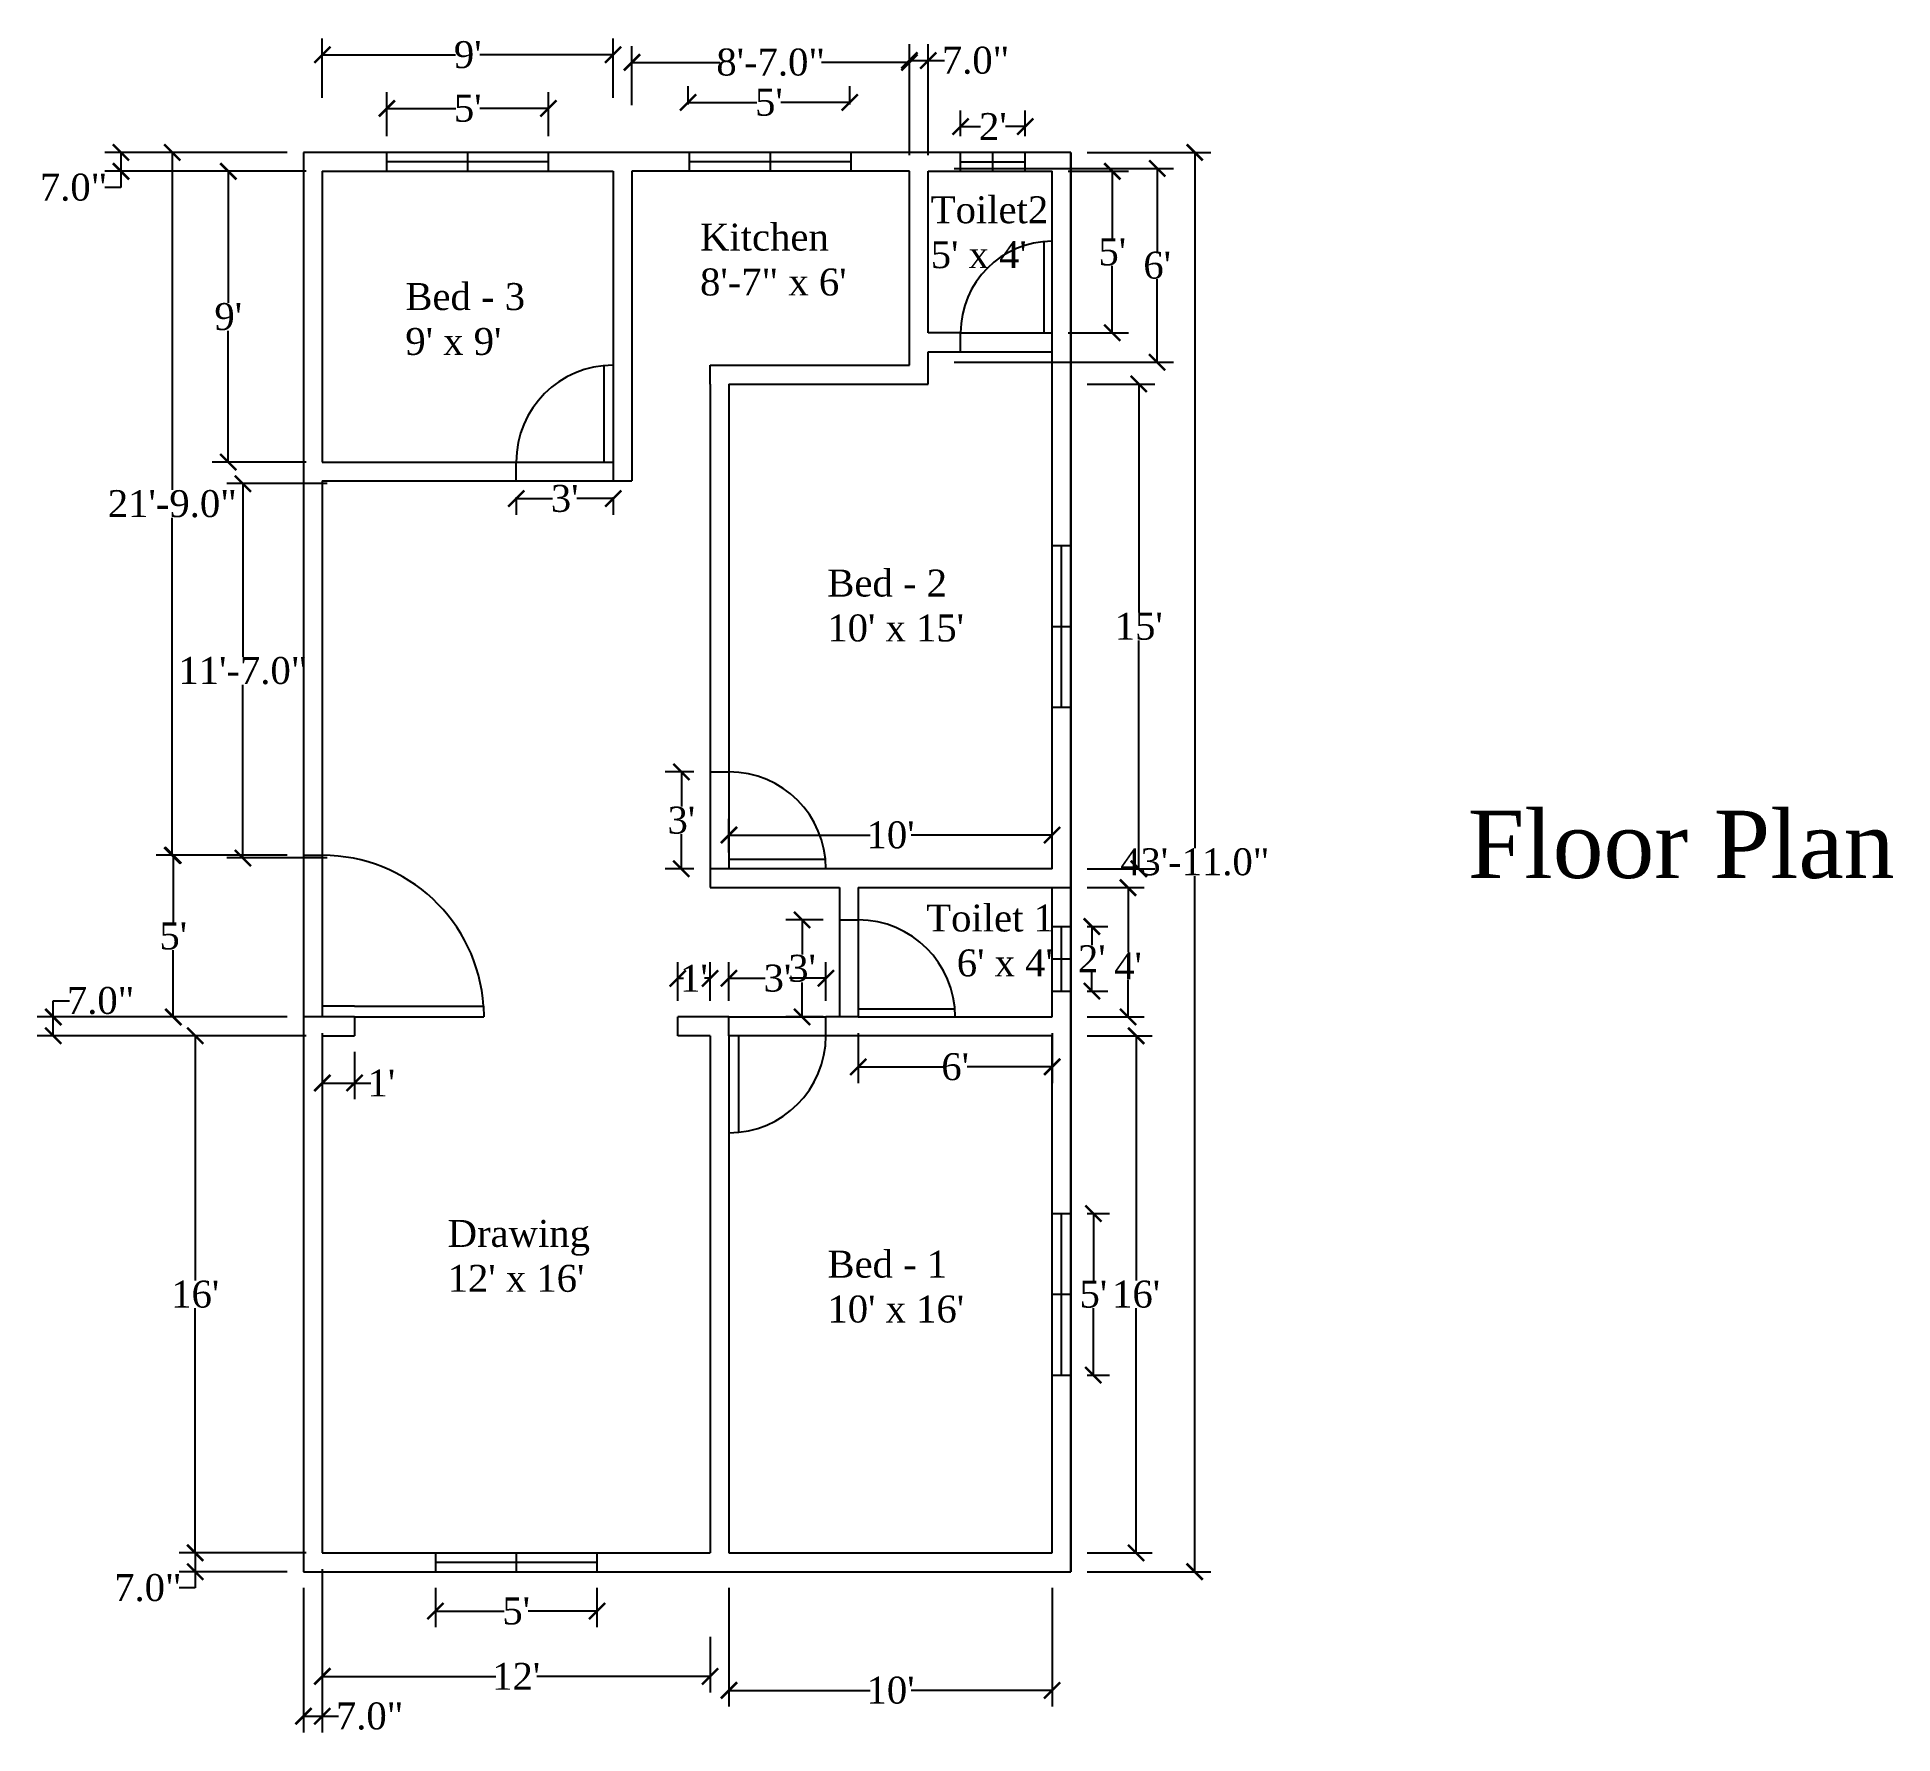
# Model space of a CAD drawing. Header units: inches. Extents: x 25 to 714, y -232 to 398.
import ezdxf

# ---------------------------------------------------------------- set-up
doc = ezdxf.new("R2010")
doc.units = ezdxf.units.IN
doc.header["$MEASUREMENT"] = 0
doc.styles.get("Standard").update_dxf_attribs({"font": 'times.ttf', "height": 10})
doc.dimstyles.get("Standard").update_dxf_attribs({"dimtxt": 10, "dimasz": 6, "dimexe": 6, "dimexo": 6, "dimgap": 0.09, "dimtad": 0, "dimtih": 1, "dimtoh": 1, "dimdec": 1, "dimzin": 0, "dimdsep": 46, "dimlunit": 3, "dimtxsty": 'Standard', "dimblk": 'ARCHTICK', "dimcen": 0.09, "dimadec": 0, "dimazin": 0, "dimtfac": 1, "dimtdec": 1, "dimtofl": 0, "dimtmove": 0, "dimatfit": 3, "dimldrblk": 'ARCHTICK', "dimfxl": 1, "dimtolj": 1, "dimtzin": 0, "dimarcsym": 0})

# ---------------------------------------------------------------- blocks, each defined once
blk = doc.blocks.new('_ArchTick')
at = {"color": 0, "linetype": 'ByBlock', "const_width": 0.15}
blk.add_lwpolyline([(-0.5, -0.5), (0.5, 0.5)], dxfattribs=at)
blk = doc.blocks.new('*D2')
at = {"color": 0, "lineweight": -2}
for p, q in [((415.06, 355.15), (461.02, 355.15)), ((455.02, 355.15), (455.02, 96.85)), ((455.02, -171.85), (455.02, 86.46)), ((415.06, -171.85), (461.02, -171.85))]:
    blk.add_line(p, q, dxfattribs=at)
at = {"layer": 'Defpoints', "color": 0}
for p in [(409.06, 355.15), (409.06, -171.85), (455.02, -171.85)]:
    blk.add_point(p, dxfattribs=at)
at = {"color": 0, "lineweight": -2, "xscale": 6, "yscale": 6, "zscale": 6}
for p, rotation in [((455.02, 355.15), 90), ((455.02, -171.85), 270)]:
    blk.add_blockref('_ArchTick', p, dxfattribs=dict(at, rotation=rotation))
at = {"color": 0, "insert": (455.02, 91.65), "char_height": 10, "attachment_point": 5}
blk.add_mtext('\\A1;43\'-11.0"', dxfattribs=at)
blk = doc.blocks.new('*D3')
at = {"color": 0, "lineweight": -2}
for p, q in [((118.06, 355.15), (69.37, 355.15)), ((75.37, 355.15), (75.37, 229.85)), ((75.37, 94.15), (75.37, 219.46)), ((118.06, 94.15), (69.37, 94.15))]:
    blk.add_line(p, q, dxfattribs=at)
at = {"layer": 'Defpoints', "color": 0}
for p in [(124.06, 355.15), (75.37, 94.15), (124.06, 94.15)]:
    blk.add_point(p, dxfattribs=at)
at = {"color": 0, "lineweight": -2, "xscale": 6, "yscale": 6, "zscale": 6}
for p, rotation in [((75.37, 355.15), 90), ((75.37, 94.15), 270)]:
    blk.add_blockref('_ArchTick', p, dxfattribs=dict(at, rotation=rotation))
at = {"color": 0, "insert": (75.37, 224.65), "char_height": 10, "attachment_point": 5}
blk.add_mtext('\\A1;21\'-9.0"', dxfattribs=at)
blk = doc.blocks.new('*D4')
at = {"color": 0, "lineweight": -2}
for p, q in [((131.06, -195.98), (131.06, -216.71)), ((275.06, -195.98), (275.06, -216.71)), ((131.06, -210.71), (195.44, -210.71)), ((275.06, -210.71), (210.69, -210.71))]:
    blk.add_line(p, q, dxfattribs=at)
at = {"layer": 'Defpoints', "color": 0}
for p in [(131.06, -189.98), (275.06, -189.98), (275.06, -210.71)]:
    blk.add_point(p, dxfattribs=at)
at = {"color": 0, "lineweight": -2, "xscale": 6, "yscale": 6, "zscale": 6, "rotation": 180}
blk.add_blockref('_ArchTick', (131.06, -210.71), dxfattribs=at)
at = {"color": 0, "lineweight": -2, "xscale": 6, "yscale": 6, "zscale": 6}
blk.add_blockref('_ArchTick', (275.06, -210.71), dxfattribs=at)
at = {"color": 0, "insert": (203.06, -210.71), "char_height": 10, "attachment_point": 5}
blk.add_mtext("\\A1;12'", dxfattribs=at)
blk = doc.blocks.new('*D5')
at = {"color": 0, "lineweight": -2}
for p, q in [((282.06, -177.85), (282.06, -221.91)), ((402.06, -177.85), (402.06, -221.91)), ((282.06, -215.91), (334.44, -215.91)), ((402.06, -215.91), (349.69, -215.91))]:
    blk.add_line(p, q, dxfattribs=at)
at = {"layer": 'Defpoints', "color": 0}
for p in [(282.06, -171.85), (402.06, -171.85), (402.06, -215.91)]:
    blk.add_point(p, dxfattribs=at)
at = {"color": 0, "lineweight": -2, "xscale": 6, "yscale": 6, "zscale": 6, "rotation": 180}
blk.add_blockref('_ArchTick', (282.06, -215.91), dxfattribs=at)
at = {"color": 0, "lineweight": -2, "xscale": 6, "yscale": 6, "zscale": 6}
blk.add_blockref('_ArchTick', (402.06, -215.91), dxfattribs=at)
at = {"color": 0, "insert": (342.06, -215.91), "char_height": 10, "attachment_point": 5}
blk.add_mtext("\\A1;10'", dxfattribs=at)
blk = doc.blocks.new('*D6')
at = {"color": 0, "lineweight": -2}
for p, q in [((415.06, 27.15), (439.24, 27.15)), ((433.24, 27.15), (433.24, -63.67)), ((433.24, -164.85), (433.24, -74.02)), ((415.06, -164.85), (439.24, -164.85))]:
    blk.add_line(p, q, dxfattribs=at)
at = {"layer": 'Defpoints', "color": 0}
for p in [(409.06, 27.15), (409.06, -164.85), (433.24, -164.85)]:
    blk.add_point(p, dxfattribs=at)
at = {"color": 0, "lineweight": -2, "xscale": 6, "yscale": 6, "zscale": 6}
for p, rotation in [((433.24, 27.15), 90), ((433.24, -164.85), 270)]:
    blk.add_blockref('_ArchTick', p, dxfattribs=dict(at, rotation=rotation))
at = {"color": 0, "insert": (433.24, -68.85), "char_height": 10, "attachment_point": 5}
blk.add_mtext("\\A1;16'", dxfattribs=at)
blk = doc.blocks.new('*D7')
at = {"color": 0, "lineweight": -2}
for p, q in [((415.06, 269.15), (440.23, 269.15)), ((434.23, 269.15), (434.23, 184.33)), ((434.23, 89.15), (434.23, 173.98)), ((415.06, 89.15), (440.23, 89.15))]:
    blk.add_line(p, q, dxfattribs=at)
at = {"layer": 'Defpoints', "color": 0}
for p in [(409.06, 269.15), (434.23, 269.15), (409.06, 89.15)]:
    blk.add_point(p, dxfattribs=at)
at = {"color": 0, "lineweight": -2, "xscale": 6, "yscale": 6, "zscale": 6}
for p, rotation in [((434.23, 269.15), 90), ((434.23, 89.15), 270)]:
    blk.add_blockref('_ArchTick', p, dxfattribs=dict(at, rotation=rotation))
at = {"color": 0, "insert": (434.23, 179.15), "char_height": 10, "attachment_point": 5}
blk.add_mtext("\\A1;15'", dxfattribs=at)
blk = doc.blocks.new('*D8')
at = {"color": 0, "lineweight": -2}
for p, q in [((408.06, 348.15), (430.4, 348.15)), ((424.4, 348.15), (424.4, 323.33)), ((424.4, 288.15), (424.4, 312.98)), ((408.06, 288.15), (430.4, 288.15))]:
    blk.add_line(p, q, dxfattribs=at)
at = {"layer": 'Defpoints', "color": 0}
for p in [(402.06, 348.15), (402.06, 288.15), (424.4, 288.15)]:
    blk.add_point(p, dxfattribs=at)
at = {"color": 0, "lineweight": -2, "xscale": 6, "yscale": 6, "zscale": 6}
for p, rotation in [((424.4, 348.15), 90), ((424.4, 288.15), 270)]:
    blk.add_blockref('_ArchTick', p, dxfattribs=dict(at, rotation=rotation))
at = {"color": 0, "insert": (424.4, 318.15), "char_height": 10, "attachment_point": 5}
blk.add_mtext("\\A1;5'", dxfattribs=at)
blk = doc.blocks.new('*D9')
at = {"color": 0, "lineweight": -2}
for p, q in [((330.06, 28.15), (330.06, 9.61)), ((402.06, 28.15), (402.06, 9.61)), ((330.06, 15.61), (361.58, 15.61)), ((402.06, 15.61), (370.54, 15.61))]:
    blk.add_line(p, q, dxfattribs=at)
at = {"layer": 'Defpoints', "color": 0}
for p in [(330.06, 34.15), (402.06, 34.15), (402.06, 15.61)]:
    blk.add_point(p, dxfattribs=at)
at = {"color": 0, "lineweight": -2, "xscale": 6, "yscale": 6, "zscale": 6, "rotation": 180}
blk.add_blockref('_ArchTick', (330.06, 15.61), dxfattribs=at)
at = {"color": 0, "lineweight": -2, "xscale": 6, "yscale": 6, "zscale": 6}
blk.add_blockref('_ArchTick', (402.06, 15.61), dxfattribs=at)
at = {"color": 0, "insert": (366.06, 15.61), "char_height": 10, "attachment_point": 5}
blk.add_mtext("\\A1;6'", dxfattribs=at)
blk = doc.blocks.new('*D10')
at = {"color": 0, "lineweight": -2}
for p, q in [((246.06, 372.65), (246.06, 394.6)), ((349.06, 372.65), (349.06, 394.6)), ((246.06, 388.6), (278.69, 388.6)), ((349.06, 388.6), (316.44, 388.6))]:
    blk.add_line(p, q, dxfattribs=at)
at = {"layer": 'Defpoints', "color": 0}
for p in [(349.06, 388.6), (246.06, 366.65), (349.06, 366.65)]:
    blk.add_point(p, dxfattribs=at)
at = {"color": 0, "lineweight": -2, "xscale": 6, "yscale": 6, "zscale": 6, "rotation": 180}
blk.add_blockref('_ArchTick', (246.06, 388.6), dxfattribs=at)
at = {"color": 0, "lineweight": -2, "xscale": 6, "yscale": 6, "zscale": 6}
blk.add_blockref('_ArchTick', (349.06, 388.6), dxfattribs=at)
at = {"color": 0, "insert": (297.56, 388.6), "char_height": 10, "attachment_point": 5}
blk.add_mtext('\\A1;8\'-7.0"', dxfattribs=at)
blk = doc.blocks.new('*D11')
at = {"color": 0, "lineweight": -2}
for p, q in [((131.06, 375.45), (131.06, 397.41)), ((239.06, 375.45), (239.06, 397.41)), ((131.06, 391.41), (180.56, 391.41)), ((239.06, 391.41), (189.57, 391.41))]:
    blk.add_line(p, q, dxfattribs=at)
at = {"layer": 'Defpoints', "color": 0}
for p in [(239.06, 391.41), (131.06, 369.45), (239.06, 369.45)]:
    blk.add_point(p, dxfattribs=at)
at = {"color": 0, "lineweight": -2, "xscale": 6, "yscale": 6, "zscale": 6, "rotation": 180}
blk.add_blockref('_ArchTick', (131.06, 391.41), dxfattribs=at)
at = {"color": 0, "lineweight": -2, "xscale": 6, "yscale": 6, "zscale": 6}
blk.add_blockref('_ArchTick', (239.06, 391.41), dxfattribs=at)
at = {"color": 0, "insert": (185.06, 391.41), "char_height": 10, "attachment_point": 5}
blk.add_mtext("\\A1;9'", dxfattribs=at)
blk = doc.blocks.new('*D12')
at = {"color": 0, "lineweight": -2}
for p, q in [((125.06, 348.15), (90.14, 348.15)), ((96.14, 348.15), (96.14, 299.35)), ((96.14, 240.15), (96.14, 288.96)), ((125.06, 240.15), (90.14, 240.15))]:
    blk.add_line(p, q, dxfattribs=at)
at = {"layer": 'Defpoints', "color": 0}
for p in [(131.06, 348.15), (96.14, 240.15), (131.06, 240.15)]:
    blk.add_point(p, dxfattribs=at)
at = {"color": 0, "lineweight": -2, "xscale": 6, "yscale": 6, "zscale": 6}
for p, rotation in [((96.14, 348.15), 90), ((96.14, 240.15), 270)]:
    blk.add_blockref('_ArchTick', p, dxfattribs=dict(at, rotation=rotation))
at = {"color": 0, "insert": (96.14, 294.15), "char_height": 10, "attachment_point": 5}
blk.add_mtext("\\A1;9'", dxfattribs=at)
blk = doc.blocks.new('*D13')
at = {"color": 0, "lineweight": -2}
for p, q in [((132.93, 232.17), (95.58, 232.17)), ((101.58, 232.17), (101.58, 167.86)), ((101.58, 93.17), (101.58, 157.48)), ((132.93, 93.17), (95.58, 93.17))]:
    blk.add_line(p, q, dxfattribs=at)
at = {"layer": 'Defpoints', "color": 0}
for p in [(138.93, 232.17), (101.58, 93.17), (138.93, 93.17)]:
    blk.add_point(p, dxfattribs=at)
at = {"color": 0, "lineweight": -2, "xscale": 6, "yscale": 6, "zscale": 6}
for p, rotation in [((101.58, 232.17), 90), ((101.58, 93.17), 270)]:
    blk.add_blockref('_ArchTick', p, dxfattribs=dict(at, rotation=rotation))
at = {"color": 0, "insert": (101.58, 162.67), "char_height": 10, "attachment_point": 5}
blk.add_mtext('\\A1;11\'-7.0"', dxfattribs=at)
blk = doc.blocks.new('*D14')
at = {"color": 0, "lineweight": -2}
for p, q in [((118.06, 94.15), (69.72, 94.15)), ((75.72, 94.15), (75.72, 69.33)), ((75.72, 34.15), (75.72, 58.98)), ((118.06, 34.15), (69.72, 34.15))]:
    blk.add_line(p, q, dxfattribs=at)
at = {"layer": 'Defpoints', "color": 0}
for p in [(124.06, 94.15), (75.72, 34.15), (124.06, 34.15)]:
    blk.add_point(p, dxfattribs=at)
at = {"color": 0, "lineweight": -2, "xscale": 6, "yscale": 6, "zscale": 6}
for p, rotation in [((75.72, 94.15), 90), ((75.72, 34.15), 270)]:
    blk.add_blockref('_ArchTick', p, dxfattribs=dict(at, rotation=rotation))
at = {"color": 0, "insert": (75.72, 64.15), "char_height": 10, "attachment_point": 5}
blk.add_mtext("\\A1;5'", dxfattribs=at)
blk = doc.blocks.new('*D15')
at = {"color": 0, "lineweight": -2}
for p, q in [((125.06, 27.15), (77.87, 27.15)), ((83.87, 27.15), (83.87, -63.67)), ((83.87, -164.85), (83.87, -74.02)), ((125.06, -164.85), (77.87, -164.85))]:
    blk.add_line(p, q, dxfattribs=at)
at = {"layer": 'Defpoints', "color": 0}
for p in [(131.06, 27.15), (83.87, -164.85), (131.06, -164.85)]:
    blk.add_point(p, dxfattribs=at)
at = {"color": 0, "lineweight": -2, "xscale": 6, "yscale": 6, "zscale": 6}
for p, rotation in [((83.87, 27.15), 90), ((83.87, -164.85), 270)]:
    blk.add_blockref('_ArchTick', p, dxfattribs=dict(at, rotation=rotation))
at = {"color": 0, "insert": (83.87, -68.85), "char_height": 10, "attachment_point": 5}
blk.add_mtext("\\A1;16'", dxfattribs=at)
blk = doc.blocks.new('*D16')
at = {"color": 0, "lineweight": -2}
for p, q in [((263.06, 40.15), (263.06, 54.49)), ((263.06, 48.49), (265.13, 48.49)), ((275.06, 48.49), (273, 48.49)), ((275.06, 40.15), (275.06, 54.49))]:
    blk.add_line(p, q, dxfattribs=at)
at = {"layer": 'Defpoints', "color": 0}
for p in [(275.06, 48.49), (263.06, 34.15), (275.06, 34.15)]:
    blk.add_point(p, dxfattribs=at)
at = {"color": 0, "lineweight": -2, "xscale": 6, "yscale": 6, "zscale": 6, "rotation": 180}
blk.add_blockref('_ArchTick', (263.06, 48.49), dxfattribs=at)
at = {"color": 0, "lineweight": -2, "xscale": 6, "yscale": 6, "zscale": 6}
blk.add_blockref('_ArchTick', (275.06, 48.49), dxfattribs=at)
at = {"color": 0, "insert": (269.06, 48.49), "char_height": 10, "attachment_point": 5}
blk.add_mtext("\\A1;1'", dxfattribs=at)
blk = doc.blocks.new('*D17')
at = {"color": 0, "lineweight": -2}
for p, q in [((131.06, 28.15), (131.06, 3.61)), ((143.06, 21.15), (143.06, 3.61)), ((131.06, 9.61), (143.06, 9.61)), ((143.06, 9.61), (149.06, 9.61))]:
    blk.add_line(p, q, dxfattribs=at)
at = {"layer": 'Defpoints', "color": 0}
for p in [(131.06, 34.15), (143.06, 27.15), (131.06, 9.61)]:
    blk.add_point(p, dxfattribs=at)
at = {"color": 0, "lineweight": -2, "xscale": 6, "yscale": 6, "zscale": 6, "rotation": 180}
blk.add_blockref('_ArchTick', (131.06, 9.61), dxfattribs=at)
at = {"color": 0, "lineweight": -2, "xscale": 6, "yscale": 6, "zscale": 6}
blk.add_blockref('_ArchTick', (143.06, 9.61), dxfattribs=at)
at = {"color": 0, "insert": (153, 9.61), "char_height": 10, "attachment_point": 5}
blk.add_mtext("\\A1;1'", dxfattribs=at)
blk = doc.blocks.new('*D18')
at = {"color": 0, "lineweight": -2}
for p, q in [((415.06, 82.15), (436.24, 82.15)), ((430.24, 82.15), (430.24, 58.15)), ((430.24, 34.15), (430.24, 47.97)), ((415.06, 34.15), (436.24, 34.15))]:
    blk.add_line(p, q, dxfattribs=at)
at = {"layer": 'Defpoints', "color": 0}
for p in [(409.06, 82.15), (409.06, 34.15), (430.24, 34.15)]:
    blk.add_point(p, dxfattribs=at)
at = {"color": 0, "lineweight": -2, "xscale": 6, "yscale": 6, "zscale": 6}
for p, rotation in [((430.24, 82.15), 90), ((430.24, 34.15), 270)]:
    blk.add_blockref('_ArchTick', p, dxfattribs=dict(at, rotation=rotation))
at = {"color": 0, "insert": (430.24, 53.06), "char_height": 10, "attachment_point": 5}
blk.add_mtext("\\A1;4'", dxfattribs=at)
blk = doc.blocks.new('*D19')
at = {"color": 0, "lineweight": -2}
for p, q in [((282.06, 95.15), (282.06, 107.68)), ((402.06, 95.15), (402.06, 107.68)), ((282.06, 101.68), (334.44, 101.68)), ((402.06, 101.68), (349.69, 101.68))]:
    blk.add_line(p, q, dxfattribs=at)
at = {"layer": 'Defpoints', "color": 0}
for p in [(402.06, 101.68), (282.06, 89.15), (402.06, 89.15)]:
    blk.add_point(p, dxfattribs=at)
at = {"color": 0, "lineweight": -2, "xscale": 6, "yscale": 6, "zscale": 6, "rotation": 180}
blk.add_blockref('_ArchTick', (282.06, 101.68), dxfattribs=at)
at = {"color": 0, "lineweight": -2, "xscale": 6, "yscale": 6, "zscale": 6}
blk.add_blockref('_ArchTick', (402.06, 101.68), dxfattribs=at)
at = {"color": 0, "insert": (342.06, 101.68), "char_height": 10, "attachment_point": 5}
blk.add_mtext("\\A1;10'", dxfattribs=at)
blk = doc.blocks.new('*D20')
at = {"color": 0, "lineweight": -2}
for p, q in [((269.06, 125.15), (258.38, 125.15)), ((264.38, 125.15), (264.38, 112.33)), ((264.38, 89.15), (264.38, 101.98)), ((269.06, 89.15), (258.38, 89.15))]:
    blk.add_line(p, q, dxfattribs=at)
at = {"layer": 'Defpoints', "color": 0}
for p in [(275.06, 125.15), (264.38, 89.15), (275.06, 89.15)]:
    blk.add_point(p, dxfattribs=at)
at = {"color": 0, "lineweight": -2, "xscale": 6, "yscale": 6, "zscale": 6}
for p, rotation in [((264.38, 125.15), 90), ((264.38, 89.15), 270)]:
    blk.add_blockref('_ArchTick', p, dxfattribs=dict(at, rotation=rotation))
at = {"color": 0, "insert": (264.38, 107.15), "char_height": 10, "attachment_point": 5}
blk.add_mtext("\\A1;3'", dxfattribs=at)
blk = doc.blocks.new('*D21')
at = {"color": 0, "lineweight": -2}
for p, q in [((282.06, 40.15), (282.06, 54.49)), ((282.06, 48.49), (295.57, 48.49)), ((318.06, 48.49), (304.56, 48.49)), ((318.06, 40.15), (318.06, 54.49))]:
    blk.add_line(p, q, dxfattribs=at)
at = {"layer": 'Defpoints', "color": 0}
for p in [(282.06, 48.49), (282.06, 34.15), (318.06, 34.15)]:
    blk.add_point(p, dxfattribs=at)
at = {"color": 0, "lineweight": -2, "xscale": 6, "yscale": 6, "zscale": 6, "rotation": 180}
blk.add_blockref('_ArchTick', (282.06, 48.49), dxfattribs=at)
at = {"color": 0, "lineweight": -2, "xscale": 6, "yscale": 6, "zscale": 6}
blk.add_blockref('_ArchTick', (318.06, 48.49), dxfattribs=at)
at = {"color": 0, "insert": (300.06, 48.49), "char_height": 10, "attachment_point": 5}
blk.add_mtext("\\A1;3'", dxfattribs=at)
blk = doc.blocks.new('*D22')
at = {"color": 0, "lineweight": -2}
for p, q in [((317.06, 70.15), (303.2, 70.15)), ((309.2, 70.15), (309.2, 57.33)), ((309.2, 34.15), (309.2, 46.98)), ((317.06, 34.15), (303.2, 34.15))]:
    blk.add_line(p, q, dxfattribs=at)
at = {"layer": 'Defpoints', "color": 0}
for p in [(323.06, 70.15), (309.2, 34.15), (323.06, 34.15)]:
    blk.add_point(p, dxfattribs=at)
at = {"color": 0, "lineweight": -2, "xscale": 6, "yscale": 6, "zscale": 6}
for p, rotation in [((309.2, 70.15), 90), ((309.2, 34.15), 270)]:
    blk.add_blockref('_ArchTick', p, dxfattribs=dict(at, rotation=rotation))
at = {"color": 0, "insert": (309.2, 52.15), "char_height": 10, "attachment_point": 5}
blk.add_mtext("\\A1;3'", dxfattribs=at)
blk = doc.blocks.new('*D23')
at = {"color": 0, "lineweight": -2}
for p, q in [((203.06, 227.15), (203.06, 220.62)), ((203.06, 226.62), (216.57, 226.62)), ((239.06, 226.62), (225.56, 226.62)), ((239.06, 227.15), (239.06, 220.62))]:
    blk.add_line(p, q, dxfattribs=at)
at = {"layer": 'Defpoints', "color": 0}
for p in [(203.06, 233.15), (239.06, 233.15), (239.06, 226.62)]:
    blk.add_point(p, dxfattribs=at)
at = {"color": 0, "lineweight": -2, "xscale": 6, "yscale": 6, "zscale": 6, "rotation": 180}
blk.add_blockref('_ArchTick', (203.06, 226.62), dxfattribs=at)
at = {"color": 0, "lineweight": -2, "xscale": 6, "yscale": 6, "zscale": 6}
blk.add_blockref('_ArchTick', (239.06, 226.62), dxfattribs=at)
at = {"color": 0, "insert": (221.06, 226.62), "char_height": 10, "attachment_point": 5}
blk.add_mtext("\\A1;3'", dxfattribs=at)
blk = doc.blocks.new('*D24')
at = {"color": 0, "lineweight": -2}
for p, q in [((365.74, 349.22), (447.07, 349.22)), ((441.07, 349.22), (441.07, 318.4)), ((441.07, 277.22), (441.07, 308.05)), ((365.74, 277.22), (447.07, 277.22))]:
    blk.add_line(p, q, dxfattribs=at)
at = {"layer": 'Defpoints', "color": 0}
for p in [(359.74, 349.22), (359.74, 277.22), (441.07, 277.22)]:
    blk.add_point(p, dxfattribs=at)
at = {"color": 0, "lineweight": -2, "xscale": 6, "yscale": 6, "zscale": 6}
for p, rotation in [((441.07, 349.22), 90), ((441.07, 277.22), 270)]:
    blk.add_blockref('_ArchTick', p, dxfattribs=dict(at, rotation=rotation))
at = {"color": 0, "insert": (441.07, 313.22), "char_height": 10, "attachment_point": 5}
blk.add_mtext("\\A1;6'", dxfattribs=at)
blk = doc.blocks.new('*D25')
at = {"color": 0, "lineweight": -2}
for p, q in [((131.06, -170.85), (131.06, -231.51)), ((124.06, -177.85), (124.06, -231.51)), ((124.06, -225.51), (131.06, -225.51)), ((131.06, -225.51), (137.06, -225.51))]:
    blk.add_line(p, q, dxfattribs=at)
at = {"layer": 'Defpoints', "color": 0}
for p in [(131.06, -164.85), (124.06, -171.85), (131.06, -225.51)]:
    blk.add_point(p, dxfattribs=at)
at = {"color": 0, "lineweight": -2, "xscale": 6, "yscale": 6, "zscale": 6, "rotation": 180}
blk.add_blockref('_ArchTick', (124.06, -225.51), dxfattribs=at)
at = {"color": 0, "lineweight": -2, "xscale": 6, "yscale": 6, "zscale": 6}
blk.add_blockref('_ArchTick', (131.06, -225.51), dxfattribs=at)
at = {"color": 0, "insert": (148.63, -225.51), "char_height": 10, "attachment_point": 5}
blk.add_mtext('\\A1;7.0"', dxfattribs=at)
blk = doc.blocks.new('*D26')
at = {"color": 0, "lineweight": -2}
for p, q in [((173.06, -177.85), (173.06, -192.49)), ((233.06, -177.85), (233.06, -192.49)), ((173.06, -186.49), (198.62, -186.49)), ((233.06, -186.49), (207.51, -186.49))]:
    blk.add_line(p, q, dxfattribs=at)
at = {"layer": 'Defpoints', "color": 0}
for p in [(173.06, -171.85), (233.06, -171.85), (233.06, -186.49)]:
    blk.add_point(p, dxfattribs=at)
at = {"color": 0, "lineweight": -2, "xscale": 6, "yscale": 6, "zscale": 6, "rotation": 180}
blk.add_blockref('_ArchTick', (173.06, -186.49), dxfattribs=at)
at = {"color": 0, "lineweight": -2, "xscale": 6, "yscale": 6, "zscale": 6}
blk.add_blockref('_ArchTick', (233.06, -186.49), dxfattribs=at)
at = {"color": 0, "insert": (203.06, -186.49), "char_height": 10, "attachment_point": 5}
blk.add_mtext("\\A1;5'", dxfattribs=at)
blk = doc.blocks.new('*D27')
at = {"color": 0, "lineweight": -2}
for p, q in [((415.06, -38.85), (423.37, -38.85)), ((417.37, -38.85), (417.37, -63.67)), ((417.37, -98.85), (417.37, -74.02)), ((415.06, -98.85), (423.37, -98.85))]:
    blk.add_line(p, q, dxfattribs=at)
at = {"layer": 'Defpoints', "color": 0}
for p in [(409.06, -38.85), (409.06, -98.85), (417.37, -98.85)]:
    blk.add_point(p, dxfattribs=at)
at = {"color": 0, "lineweight": -2, "xscale": 6, "yscale": 6, "zscale": 6}
for p, rotation in [((417.37, -38.85), 90), ((417.37, -98.85), 270)]:
    blk.add_blockref('_ArchTick', p, dxfattribs=dict(at, rotation=rotation))
at = {"color": 0, "insert": (417.37, -68.85), "char_height": 10, "attachment_point": 5}
blk.add_mtext("\\A1;5'", dxfattribs=at)
blk = doc.blocks.new('*D28')
at = {"color": 0, "lineweight": -2}
for p, q in [((415.06, 67.75), (422.79, 67.75)), ((416.79, 67.75), (416.79, 60.84)), ((416.79, 43.75), (416.79, 50.66)), ((415.06, 43.75), (422.79, 43.75))]:
    blk.add_line(p, q, dxfattribs=at)
at = {"layer": 'Defpoints', "color": 0}
for p in [(409.06, 67.75), (409.06, 43.75), (416.79, 43.75)]:
    blk.add_point(p, dxfattribs=at)
at = {"color": 0, "lineweight": -2, "xscale": 6, "yscale": 6, "zscale": 6}
for p, rotation in [((416.79, 67.75), 90), ((416.79, 43.75), 270)]:
    blk.add_blockref('_ArchTick', p, dxfattribs=dict(at, rotation=rotation))
at = {"color": 0, "insert": (416.79, 55.75), "char_height": 10, "attachment_point": 5}
blk.add_mtext("\\A1;2'", dxfattribs=at)
blk = doc.blocks.new('*D29')
at = {"color": 0, "lineweight": -2}
for p, q in [((368.06, 361.15), (368.06, 370.76)), ((392.06, 361.15), (392.06, 370.76)), ((368.06, 364.76), (375.42, 364.76)), ((392.06, 364.76), (384.7, 364.76))]:
    blk.add_line(p, q, dxfattribs=at)
at = {"layer": 'Defpoints', "color": 0}
for p in [(392.06, 364.76), (368.06, 355.15), (392.06, 355.15)]:
    blk.add_point(p, dxfattribs=at)
at = {"color": 0, "lineweight": -2, "xscale": 6, "yscale": 6, "zscale": 6, "rotation": 180}
blk.add_blockref('_ArchTick', (368.06, 364.76), dxfattribs=at)
at = {"color": 0, "lineweight": -2, "xscale": 6, "yscale": 6, "zscale": 6}
blk.add_blockref('_ArchTick', (392.06, 364.76), dxfattribs=at)
at = {"color": 0, "insert": (380.06, 364.76), "char_height": 10, "attachment_point": 5}
blk.add_mtext("\\A1;2'", dxfattribs=at)
blk = doc.blocks.new('*D30')
at = {"color": 0, "lineweight": -2}
for p, q in [((266.9, 372.92), (266.9, 379.73)), ((326.9, 372.92), (326.9, 379.73)), ((266.9, 373.73), (292.46, 373.73)), ((326.9, 373.73), (301.35, 373.73))]:
    blk.add_line(p, q, dxfattribs=at)
at = {"layer": 'Defpoints', "color": 0}
for p in [(326.9, 373.73), (266.9, 366.92), (326.9, 366.92)]:
    blk.add_point(p, dxfattribs=at)
at = {"color": 0, "lineweight": -2, "xscale": 6, "yscale": 6, "zscale": 6, "rotation": 180}
blk.add_blockref('_ArchTick', (266.9, 373.73), dxfattribs=at)
at = {"color": 0, "lineweight": -2, "xscale": 6, "yscale": 6, "zscale": 6}
blk.add_blockref('_ArchTick', (326.9, 373.73), dxfattribs=at)
at = {"color": 0, "insert": (296.9, 373.73), "char_height": 10, "attachment_point": 5}
blk.add_mtext("\\A1;5'", dxfattribs=at)
blk = doc.blocks.new('*D31')
at = {"color": 0, "lineweight": -2}
for p, q in [((155.06, 361.15), (155.06, 377.49)), ((215.06, 361.15), (215.06, 377.49)), ((155.06, 371.49), (180.62, 371.49)), ((215.06, 371.49), (189.51, 371.49))]:
    blk.add_line(p, q, dxfattribs=at)
at = {"layer": 'Defpoints', "color": 0}
for p in [(215.06, 371.49), (155.06, 355.15), (215.06, 355.15)]:
    blk.add_point(p, dxfattribs=at)
at = {"color": 0, "lineweight": -2, "xscale": 6, "yscale": 6, "zscale": 6, "rotation": 180}
blk.add_blockref('_ArchTick', (155.06, 371.49), dxfattribs=at)
at = {"color": 0, "lineweight": -2, "xscale": 6, "yscale": 6, "zscale": 6}
blk.add_blockref('_ArchTick', (215.06, 371.49), dxfattribs=at)
at = {"color": 0, "insert": (185.06, 371.49), "char_height": 10, "attachment_point": 5}
blk.add_mtext("\\A1;5'", dxfattribs=at)
blk = doc.blocks.new('*D32')
at = {"color": 0, "lineweight": -2}
for p, q in [((119.06, -164.85), (77.87, -164.85)), ((83.87, -164.85), (83.87, -171.85)), ((118.06, -171.85), (77.87, -171.85)), ((83.87, -171.85), (83.87, -177.85)), ((83.87, -177.85), (77.87, -177.85))]:
    blk.add_line(p, q, dxfattribs=at)
at = {"layer": 'Defpoints', "color": 0}
for p in [(125.06, -164.85), (83.87, -171.85), (124.06, -171.85)]:
    blk.add_point(p, dxfattribs=at)
at = {"color": 0, "lineweight": -2, "xscale": 6, "yscale": 6, "zscale": 6}
for p, rotation in [((83.87, -164.85), 90), ((83.87, -171.85), 270)]:
    blk.add_blockref('_ArchTick', p, dxfattribs=dict(at, rotation=rotation))
at = {"color": 0, "insert": (66.3, -177.85), "char_height": 10, "attachment_point": 5}
blk.add_mtext('\\A1;7.0"', dxfattribs=at)
blk = doc.blocks.new('*D33')
at = {"color": 0, "lineweight": -2}
for p, q in [((31.17, 34.15), (31.17, 40.15)), ((31.17, 40.15), (37.17, 40.15)), ((118.06, 34.15), (25.17, 34.15)), ((31.17, 27.15), (31.17, 34.15)), ((119.06, 27.15), (25.17, 27.15))]:
    blk.add_line(p, q, dxfattribs=at)
at = {"layer": 'Defpoints', "color": 0}
for p in [(31.17, 34.15), (124.06, 34.15), (125.06, 27.15)]:
    blk.add_point(p, dxfattribs=at)
at = {"color": 0, "lineweight": -2, "xscale": 6, "yscale": 6, "zscale": 6}
for p, rotation in [((31.17, 34.15), 90), ((31.17, 27.15), 270)]:
    blk.add_blockref('_ArchTick', p, dxfattribs=dict(at, rotation=rotation))
at = {"color": 0, "insert": (48.74, 40.15), "char_height": 10, "attachment_point": 5}
blk.add_mtext('\\A1;7.0"', dxfattribs=at)
blk = doc.blocks.new('*D34')
at = {"color": 0, "lineweight": -2}
for p, q in [((349.06, 354.15), (349.06, 395.29)), ((356.06, 354.15), (356.06, 395.29)), ((349.06, 389.29), (356.06, 389.29)), ((356.06, 389.29), (362.06, 389.29))]:
    blk.add_line(p, q, dxfattribs=at)
at = {"layer": 'Defpoints', "color": 0}
for p in [(356.06, 389.29), (349.06, 348.15), (356.06, 348.15)]:
    blk.add_point(p, dxfattribs=at)
at = {"color": 0, "lineweight": -2, "xscale": 6, "yscale": 6, "zscale": 6, "rotation": 180}
blk.add_blockref('_ArchTick', (349.06, 389.29), dxfattribs=at)
at = {"color": 0, "lineweight": -2, "xscale": 6, "yscale": 6, "zscale": 6}
blk.add_blockref('_ArchTick', (356.06, 389.29), dxfattribs=at)
at = {"color": 0, "insert": (373.63, 389.29), "char_height": 10, "attachment_point": 5}
blk.add_mtext('\\A1;7.0"', dxfattribs=at)
blk = doc.blocks.new('*D35')
at = {"color": 0, "lineweight": -2}
for p, q in [((112.06, 355.15), (50.28, 355.15)), ((56.28, 355.15), (56.28, 348.15)), ((125.06, 348.15), (50.28, 348.15)), ((56.28, 348.15), (56.28, 342.15)), ((56.28, 342.15), (50.28, 342.15))]:
    blk.add_line(p, q, dxfattribs=at)
at = {"layer": 'Defpoints', "color": 0}
for p in [(118.06, 355.15), (56.28, 348.15), (131.06, 348.15)]:
    blk.add_point(p, dxfattribs=at)
at = {"color": 0, "lineweight": -2, "xscale": 6, "yscale": 6, "zscale": 6}
for p, rotation in [((56.28, 355.15), 90), ((56.28, 348.15), 270)]:
    blk.add_blockref('_ArchTick', p, dxfattribs=dict(at, rotation=rotation))
at = {"color": 0, "insert": (38.71, 342.15), "char_height": 10, "attachment_point": 5}
blk.add_mtext('\\A1;7.0"', dxfattribs=at)

msp = doc.modelspace()

# ---------------------------------------------------------------- linework, layer by layer
for p, q in [((409.06, 355.15), (124.06, 355.15)), ((124.06, 355.15), (124.06, 94.15)), ((155.06, 348.15), (155.06, 355.15)), ((215.06, 351.65), (155.06, 351.65)), ((185.06, 348.15), (185.06, 355.15)), ((215.06, 348.15), (215.06, 355.15)), ((267.46, 348.15), (267.46, 355.15)), ((327.46, 351.65), (267.46, 351.65)), ((297.46, 348.15), (297.46, 355.15)), ((327.46, 348.15), (327.46, 355.15)), ((368.06, 348.15), (368.06, 355.15)), ((368.06, 348.15), (368.06, 355.15)), ((368.06, 351.65), (392.06, 351.65)), ((380.06, 348.15), (380.06, 355.15)), ((392.06, 348.15), (392.06, 355.15)), ((409.06, 269.15), (409.06, 355.15)), ((409.06, 355.15), (409.06, -171.85)), ((131.06, 348.15), (131.06, 240.15)), ((131.06, 348.15), (239.06, 348.15)), ((239.06, 348.15), (239.06, 233.15)), ((349.06, 348.15), (246.06, 348.15)), ((246.06, 348.15), (246.06, 233.15)), ((349.06, 276.15), (349.06, 348.15)), ((356.06, 288.15), (356.06, 348.15)), ((356.06, 348.15), (402.06, 348.15)), ((402.06, 288.15), (402.06, 348.15)), ((399.06, 288.15), (399.06, 322.2)), ((368.06, 288.15), (356.06, 288.15)), ((368.06, 281.15), (368.06, 288.15)), ((368.06, 288.15), (402.06, 288.15)), ((402.06, 281.15), (402.06, 288.15)), ((235.56, 275.98), (235.56, 240.15)), ((275.06, 269.15), (275.06, 276.15)), ((275.06, 276.15), (282.06, 276.15)), ((282.06, 276.15), (349.06, 276.15)), ((356.06, 269.15), (356.06, 281.15)), ((356.06, 281.15), (368.06, 281.15)), ((356.06, 276.15), (356.06, 281.15)), ((368.06, 281.15), (402.06, 281.15)), ((402.06, 269.15), (402.06, 281.15)), ((275.06, 269.15), (275.06, 125.15)), ((282.06, 269.15), (349.06, 269.15)), ((282.06, 269.15), (282.06, 125.15)), ((349.06, 269.15), (356.06, 269.15)), ((402.06, 89.15), (402.06, 269.15)), ((409.06, 89.15), (409.06, 269.15)), ((131.06, 240.15), (203.06, 240.15)), ((203.06, 233.15), (203.06, 240.15)), ((203.06, 240.15), (239.06, 240.15)), ((131.06, 233.15), (203.06, 233.15)), ((131.06, 233.15), (131.06, 94.15)), ((203.06, 233.15), (239.06, 233.15)), ((239.06, 233.15), (246.06, 233.15)), ((402.06, 209.15), (409.06, 209.15)), ((405.56, 149.15), (405.56, 209.15)), ((402.06, 179.15), (409.06, 179.15)), ((402.06, 149.15), (409.06, 149.15)), ((275.06, 125.15), (282.06, 125.15)), ((275.06, 125.15), (275.06, 89.15)), ((282.06, 125.15), (282.06, 89.15)), ((124.06, 94.15), (131.06, 94.15)), ((124.06, 94.15), (124.06, 34.15)), ((131.06, 94.15), (131.06, 34.15)), ((317.89, 92.65), (282.06, 92.65)), ((282.06, 89.15), (275.06, 89.15)), ((275.06, 89.15), (275.06, 82.15)), ((402.06, 89.15), (282.06, 89.15)), ((409.06, 82.15), (409.06, 89.15)), ((275.06, 82.15), (323.06, 82.15)), ((323.06, 82.15), (323.06, 70.15)), ((330.06, 82.15), (402.06, 82.15)), ((330.06, 82.15), (330.06, 70.15)), ((402.06, 34.15), (402.06, 82.15)), ((402.06, 82.15), (409.06, 82.15)), ((409.06, 34.15), (409.06, 82.15)), ((323.06, 70.15), (330.06, 70.15)), ((323.06, 70.15), (323.06, 34.15)), ((330.06, 70.15), (330.06, 34.15)), ((402.06, 67.75), (409.06, 67.75)), ((402.06, 67.75), (409.06, 67.75)), ((402.06, 67.75), (409.06, 67.75)), ((405.56, 43.75), (405.56, 67.75)), ((402.06, 55.75), (409.06, 55.75)), ((402.06, 43.75), (409.06, 43.75)), ((143.06, 38.15), (131.06, 38.15)), ((143.06, 38.15), (190.93, 38.15)), ((190.93, 38.15), (191.06, 34.15)), ((330.06, 37.15), (365.94, 37.15)), ((131.06, 34.15), (124.06, 34.15)), ((124.06, 34.15), (124.06, 27.15)), ((124.06, 34.15), (124.06, -171.85)), ((143.06, 34.15), (131.06, 34.15)), ((143.06, 34.15), (143.06, 27.15)), ((143.06, 34.15), (191.06, 34.15)), ((275.06, 34.15), (263.06, 34.15)), ((263.06, 27.15), (263.06, 34.15)), ((282.06, 34.15), (275.06, 34.15)), ((282.06, 27.15), (282.06, 34.15)), ((282.06, 34.15), (318.06, 34.15)), ((318.06, 27.15), (318.06, 34.15)), ((323.06, 34.15), (318.06, 34.15)), ((330.06, 34.15), (323.06, 34.15)), ((330.06, 34.15), (402.06, 34.15)), ((409.06, 27.15), (409.06, 34.15)), ((124.06, 27.15), (124.06, -164.85)), ((131.06, 27.15), (131.06, -164.85)), ((131.06, 27.15), (143.06, 27.15)), ((275.06, 27.15), (263.06, 27.15)), ((275.06, 27.15), (275.06, -164.85)), ((282.06, 27.15), (282.06, -164.85)), ((318.06, 27.15), (282.06, 27.15)), ((285.56, 27.15), (285.56, -8.67)), ((330.06, 27.15), (318.06, 27.15)), ((402.06, 27.15), (330.06, 27.15)), ((402.06, -164.85), (402.06, 27.15)), ((409.06, -164.85), (409.06, 27.15)), ((402.06, -38.85), (409.06, -38.85)), ((405.56, -98.85), (405.56, -38.85)), ((402.06, -68.85), (409.06, -68.85)), ((402.06, -98.85), (409.06, -98.85)), ((124.06, -164.85), (124.06, -171.85)), ((131.06, -164.85), (275.06, -164.85)), ((173.06, -164.85), (173.06, -171.85)), ((203.06, -164.85), (203.06, -171.85)), ((233.06, -164.85), (233.06, -171.85)), ((282.06, -164.85), (402.06, -164.85)), ((409.06, -171.85), (409.06, -164.85)), ((124.06, -171.85), (131.06, -171.85)), ((131.06, -171.85), (275.06, -171.85)), ((173.06, -168.35), (233.06, -168.35)), ((275.06, -171.85), (282.06, -171.85)), ((282.06, -171.85), (402.06, -171.85)), ((402.06, -171.85), (409.06, -171.85))]:
    msp.add_line(p, q)
for centre, radius, start, end in [((402.06, 288.15), 34, 90, 180), ((239.06, 240.15), 36, 90, 180), ((282.06, 89.15), 36, 0, 90), ((131.06, 34.15), 60, 3.82255, 90), ((330.06, 34.15), 36, 0, 90), ((282.06, 27.15), 36, 270, 0)]:
    msp.add_arc(centre, radius, start, end)

# ---------------------------------------------------------------- texts
at = {"attachment_point": 1}
for s, insert, char_height, width in [("     Toilet2\\P     5' x 4'", (338.11, 338.86), 10, 100.4418), ('     Kitchen\\P     8\'-7" x 6\'', (252.45, 328.71), 10, 100.4418), ("     Bed - 3\\P     9' x 9'", (143.02, 306.64), 10, 100.4418), ("     Bed - 2\\P     10' x 15'", (299.7, 200.25), 10, 100.4418), ('Floor Plan', (556.43, 110.73), 25, 259.165), ("     Toilet 1\\P        6' x 4'", (336.45, 75.88), 10, 100.4418), ("     Drawing\\P     12' x 16'", (158.73, -41.25), 10, 100.4418), ("     Bed - 1\\P     10' x 16'", (299.75, -52.65), 10, 100.4418)]:
    msp.add_mtext(s, dxfattribs=dict(at, insert=insert, char_height=char_height, width=width))

# ---------------------------------------------------------------- dimensions: what is measured, and where the dimension line sits
for base, p1, p2, picture, middle in [((239.06, 391.41), (131.06, 369.45), (239.06, 369.45), '*D11', (185.06, 391.41)), ((349.06, 388.6), (246.06, 366.65), (349.06, 366.65), '*D10', (297.56, 388.6)), ((356.06, 389.29), (349.06, 348.15), (356.06, 348.15), '*D34', (373.63, 389.29)), ((326.9, 373.73), (266.9, 366.92), (326.9, 366.92), '*D30', (296.9, 373.73)), ((215.06, 371.49), (155.06, 355.15), (215.06, 355.15), '*D31', (185.06, 371.49)), ((392.06, 364.76), (368.06, 355.15), (392.06, 355.15), '*D29', (380.06, 364.76)), ((239.06, 226.62), (203.06, 233.15), (239.06, 233.15), '*D23', (221.06, 226.62)), ((402.06, 101.68), (282.06, 89.15), (402.06, 89.15), '*D19', (342.06, 101.68)), ((275.06, 48.49), (263.06, 34.15), (275.06, 34.15), '*D16', (269.06, 48.49)), ((282.06, 48.49), (318.06, 34.15), (282.06, 34.15), '*D21', (300.06, 48.49)), ((402.06, 15.61), (330.06, 34.15), (402.06, 34.15), '*D9', (366.06, 15.61)), ((131.06, -225.51), (124.06, -171.85), (131.06, -164.85), '*D25', (148.63, -225.51)), ((233.06, -186.49), (173.06, -171.85), (233.06, -171.85), '*D26', (203.06, -186.49)), ((275.06, -210.71), (131.06, -189.98), (275.06, -189.98), '*D4', (203.06, -210.71))]:
    dim = msp.add_linear_dim(base=base, p1=p1, p2=p2, dimstyle='Standard')
    dim.commit()
    dim.dimension.update_dxf_attribs({"geometry": picture, "text_midpoint": middle})
for base, p1, p2, picture, middle in [((56.28, 348.15), (118.06, 355.15), (131.06, 348.15), '*D35', (38.71, 342.15)), ((75.37, 94.15), (124.06, 355.15), (124.06, 94.15), '*D3', (75.37, 224.65)), ((455.02, -171.85), (409.06, 355.15), (409.06, -171.85), '*D2', (455.02, 91.65)), ((96.14, 240.15), (131.06, 348.15), (131.06, 240.15), '*D12', (96.14, 294.15)), ((441.07, 277.22), (359.74, 349.22), (359.74, 277.22), '*D24', (441.07, 313.22)), ((424.4, 288.15), (402.06, 348.15), (402.06, 288.15), '*D8', (424.4, 318.15)), ((434.23, 269.15), (409.06, 89.15), (409.06, 269.15), '*D7', (434.23, 179.15)), ((101.58, 93.17), (138.93, 232.17), (138.93, 93.17), '*D13', (101.58, 162.67)), ((264.38, 89.15), (275.06, 125.15), (275.06, 89.15), '*D20', (264.38, 107.15)), ((75.72, 34.15), (124.06, 94.15), (124.06, 34.15), '*D14', (75.72, 64.15)), ((309.2, 34.15), (323.06, 70.15), (323.06, 34.15), '*D22', (309.2, 52.15)), ((416.79, 43.75), (409.06, 67.75), (409.06, 43.75), '*D28', (416.79, 55.75)), ((31.17, 34.15), (125.06, 27.15), (124.06, 34.15), '*D33', (48.74, 40.15)), ((83.87, -164.85), (131.06, 27.15), (131.06, -164.85), '*D15', (83.87, -68.85)), ((433.24, -164.85), (409.06, 27.15), (409.06, -164.85), '*D6', (433.24, -68.85)), ((417.37, -98.85), (409.06, -38.85), (409.06, -98.85), '*D27', (417.37, -68.85)), ((83.87, -171.85), (125.06, -164.85), (124.06, -171.85), '*D32', (66.3, -177.85))]:
    dim = msp.add_linear_dim(base=base, p1=p1, p2=p2, angle=90, dimstyle='Standard')
    dim.commit()
    dim.dimension.update_dxf_attribs({"geometry": picture, "text_midpoint": middle})
dim = msp.add_linear_dim(base=(430.24, 34.15), p1=(409.06, 82.15), p2=(409.06, 34.15), angle=90, dimstyle='Standard')
dim.commit()
dim.dimension.update_dxf_attribs({"geometry": '*D18', "text_midpoint": (430.24, 53.06), "dimtype": 160})
for base, p1, p2, picture, middle in [((131.06, 9.61), (143.06, 27.15), (131.06, 34.15), '*D17', (153, 9.61)), ((402.06, -215.91), (282.06, -171.85), (402.06, -171.85), '*D5', (342.06, -215.91))]:
    dim = msp.add_linear_dim(base=base, p1=p1, p2=p2, dimstyle='Standard')
    dim.commit()
    dim.dimension.update_dxf_attribs({"geometry": picture, "text_midpoint": middle, "dimtype": 160})

doc.saveas('drawing.dxf')
